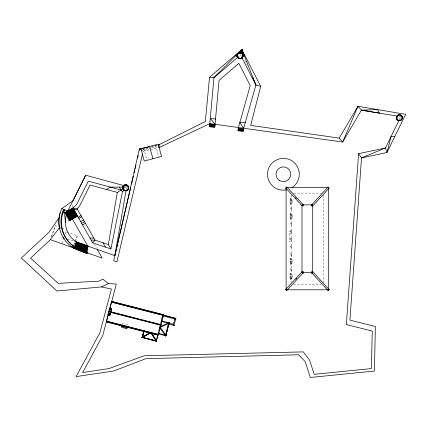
<?xml version="1.0" encoding="UTF-8"?>
<svg xmlns="http://www.w3.org/2000/svg" width="427" height="427" viewBox="0 0 427 427"><rect width="100%" height="100%" fill="white"/><g stroke="black" fill="none" stroke-linecap="round" stroke-linejoin="round"><path stroke-width="0.32" stroke-dasharray="2.13 1.6" d="M126.211 189.657L126.771 186.391L125.218 185.969M122.586 324.712L122.907 323.458L123.467 323.602M126.622 325.748L126.947 324.493L127.502 324.637L127.182 325.892M160.926 319.369L161.753 316.151M51.405 236.654L55.291 225.632L58.312 226.694M51.587 236.718L55.473 225.696M62.016 243.144L63.522 238.874M65.176 234.193L66.575 230.217M73.657 245.194L74.72 242.194M75.093 241.127L76.999 235.72M74.565 244.164L75.2 242.36M75.52 241.452L77.479 235.891L68.016 232.55M399.293 119.677L400.734 116.731L398.77 116.4M237.69 57.357L240.513 54.928L241.426 56.706M123.595 188.414L126.771 186.391M69.014 220.946L68.56 221.202L66.922 218.33M141.753 150.352L143.146 151.243L157.547 145.522M148.302 147.838L141.945 149.626L148.126 147.918M150.848 147.123L155.935 145.698M151.243 147.053L157.478 145.324M143.146 151.243L158.689 147.753M171.83 323.175L173.132 323.143M123.878 187.122L125.623 187.122M293.797 193.1L321.568 193.1M291.15 198.304L290.04 198.304L290.04 204.634L291.15 204.634M290.04 199.334L292.773 199.334L292.773 203.599L290.04 203.599M290.707 200.519L291.15 200.519M290.707 201.939L291.15 201.939M290.707 208.141L291.15 208.141M290.707 209.566L291.15 209.566M291.15 213.319L290.04 213.319L290.04 219.649L291.15 219.649M290.04 214.354L292.773 214.354L292.773 218.619L290.04 218.619M290.707 215.768L291.15 215.768M290.707 217.188L291.15 217.188M290.707 223.39L291.15 223.39M290.707 224.81L291.15 224.81M290.707 231.012L291.15 231.012M291.15 231.167L289.8 231.167L289.8 241.821L291.15 241.821M290.707 232.437L291.15 232.437M289.8 233.302L291.15 233.302M290.707 238.634L291.15 238.634M289.8 239.68L291.15 239.68M290.707 240.059L291.15 240.059M290.707 246.262L291.15 246.262M290.707 247.681L291.15 247.681M290.707 253.884L291.15 253.884M290.707 255.309L291.15 255.309M291.15 258.372L290.04 258.372L290.04 264.703L291.15 264.703M290.04 259.408L292.773 259.408L292.773 263.667L290.04 263.667M290.707 261.505L291.15 261.505M290.707 262.931L291.15 262.931M290.707 269.133L291.15 269.133M290.707 270.553L291.15 270.553M291.15 273.392L290.04 273.392L290.04 279.717L291.15 279.717M290.04 274.422L292.773 274.422L292.773 278.687L290.04 278.687M290.707 276.755L291.15 276.755M290.707 278.18L291.15 278.18M293.797 284.318L320.907 284.318M58.915 226.908L60.725 227.548M61.75 227.906L65.561 229.251M66.004 231.845L67.509 232.373M67.599 239.008L74.928 241.591M71.987 205.099L72.974 206.823M94.298 244.276L96.593 248.306M245.392 60.842L247.233 65.075M155.679 145.49L158.807 157.168M143.856 148.66L146.819 159.719M323.554 195.096L323.554 282.316M291.15 195.096L291.15 282.316M290.798 198.304L290.798 204.634M290.798 213.319L290.798 219.649M290.798 258.372L290.798 264.703M290.798 273.392L290.798 279.717M400.958 118.717A1.911 1.911 0 0 1 400.659 119.112M400.259 119.416A1.911 1.911 0 0 1 399.8 119.603M398.813 115.914A1.911 1.911 0 0 1 400.259 116.107M400.659 116.411A1.911 1.911 0 0 1 400.958 116.806M401.15 117.265A1.911 1.911 0 0 1 401.215 117.761M125.607 185.91A1.911 1.911 0 0 1 126.104 185.964M126.568 186.151A1.911 1.911 0 0 1 126.968 186.444M127.278 186.834A1.911 1.911 0 0 1 127.492 188.28M238.191 56.022A1.911 1.911 0 0 1 238.202 55.526M239.889 53.925A1.911 1.911 0 0 1 240.865 54.08M291.15 276.413L291.15 278.521L290.707 278.521L290.707 276.413L291.15 276.413M291.15 268.786L291.15 270.899L290.707 270.899L290.707 268.786L291.15 268.786M291.15 261.164L291.15 263.272L290.707 263.272L290.707 261.164L291.15 261.164M291.15 253.542L291.15 255.65L290.707 255.65L290.707 253.542L291.15 253.542M291.15 245.915L291.15 248.028L290.707 248.028L290.707 245.915L291.15 245.915M291.15 238.293L291.15 240.401L290.707 240.401L290.707 238.293L291.15 238.293M291.15 230.671L291.15 232.779L290.707 232.779L290.707 230.671L291.15 230.671M291.15 223.049L291.15 225.157L290.707 225.157L290.707 223.049L291.15 223.049M291.15 215.421L291.15 217.53L290.707 217.53L290.707 215.421L291.15 215.421M291.15 207.8L291.15 209.908L290.707 209.908L290.707 207.8L291.15 207.8M291.15 200.178L291.15 202.286L290.707 202.286L290.707 200.178L291.15 200.178M123.974 186.893L123.787 187.352A1.911 1.911 0 0 1 123.974 186.893M124.657 186.177L124.268 186.492A1.911 1.911 0 0 1 124.657 186.177"/><path stroke-width="0.64" d="M123.563 185.515L85.662 175.225L73.022 200.679L61.739 208.622C58.995 214.551 58.264 221.282 59.428 227.698L60.175 228.803M398.738 120.814L385.448 147.982L358.589 153.656L346.356 324.584L372.243 331.085L371.437 368.586L314.213 374.324L309.596 360.158L303.309 351.896L144.251 355.766L108.858 368.597L82.641 372.515L102.731 335.606L116.299 284.062L108.442 283.571L101.455 286.928L56.94 290.995L21.35 258.009L48.849 232.4L59.086 217.711M169.108 322.55L169.396 323.191L169.108 322.55L160.072 326.815M87.289 252.869L87.855 246.149L72.403 219.014M339.225 138.129L357.954 106.28L361.434 110.139L379.491 113.16L377.505 109.606L361.434 110.139L342.684 142.031L339.225 138.129L250.724 125.373L260.694 86.366L241.837 49.521L213.97 77.746L209.518 126.718L214.744 127.465L219.072 80.367L238.858 63.356L250.243 85.587L238.383 127.636L237.93 130.785L243.16 131.537L243.609 128.388L255.922 85.026L241.837 49.521L209.534 77.287L205.344 121.508L158.481 144.983M86.201 250.729L85.806 252.346M241.25 53.21L241.837 49.521L238.746 53.023M124.946 190.597L124.252 190.319L122.779 187.864A2.861 2.861 0 0 1 126.093 184.987A2.861 2.861 0 0 1 128.346 188.75A2.861 2.861 0 0 1 124.252 190.319L122.426 191.718L110.919 248.962L108.346 244.575L117.318 192.417L123.088 188.739M66.398 214.669A24.585 24.585 0 0 0 73.561 239.958L76.374 242.104L114.858 255.666L126.045 190.629M158.689 147.753L159.346 144.806M114.858 255.666L130.817 187.17M131.569 183.941L133.379 176.186M134.131 172.956L134.735 170.373M135.033 169.081L135.935 165.201M137.595 158.097L138.193 155.508M142.533 153.832L116.87 261.932L113.673 260.806L139.399 148.847L148.938 146.915M175.897 318.505L174.921 319.086L175.769 318.318M109.782 315.356L111.474 308.748M109.947 315.393L111.634 308.796L109.659 308.289L107.967 314.886L109.947 315.393L107.978 314.854M121.871 326.554L121.658 327.397L126.712 328.689L126.926 327.845M127.753 326.708L127.427 327.973L121.369 326.42M151.863 333.391L156.688 340.943L156.479 341.184L142.138 337.511L143.579 331.896L143.904 331.976M142.196 337.527L143.637 331.907M144.123 330.904L142.474 337.33L156.239 340.858L162.975 314.576M142.533 337.341L144.177 330.92M156.389 341.162L158.07 334.837M165.516 335.168L168.574 323.244L161.849 321.52M165.761 335.809L169.097 322.801M158.657 333.989L165.889 335.841L169.225 322.833L161.374 320.821M173.351 324.541L174.045 325.459L173.325 324.525L174.83 318.889M168.382 323.992L174.008 325.454L175.823 318.393L163.327 315.19L175.871 318.393L174.851 318.985L162.644 315.857M76.374 242.104L74.602 248.653L86.943 253.51L87.38 252.693L74.805 246.966A30.061 30.061 0 0 1 62.198 213.11L63.644 209.358L62.716 213.628A29.511 29.506 -15.7 0 0 74.805 246.966L87.38 252.693L74.608 247.084M50.541 239.099L50.338 239.67L30.6 258.148L58.2 283.331L98.696 281.196L102.928 279.162L108.442 283.571M285.823 188.11L286.832 186.994L302.722 204.239L303.464 204.239L303.464 205.809L302.129 205.809L285.823 188.11L286.832 186.994M329.1 289.527L312.815 271.769L311.48 271.769L311.48 273.339L312.222 273.339L328.112 290.584L329.1 289.527L328.112 290.584M312.222 273.339C313.797 268.62 311.619 276.418 312.222 271.769M74.309 246.726L76.417 241.399L77.009 241.634L74.666 247.548M75.259 247.783L77.367 242.461M75.851 248.018L78.194 242.104M76.679 247.66L78.552 242.931M77.031 248.487L79.374 242.573M77.623 248.722L79.732 243.395M80.559 243.038L78.216 248.957L78.808 249.192L80.916 243.865M80.58 249.891L82.923 243.977L83.516 244.212L81.173 250.126L81.765 250.361L84.108 244.447M84.701 244.682L82.358 250.596L82.95 250.83L85.293 244.911L85.88 245.146L83.543 251.065L85.907 251.999L88.25 246.085L87.658 245.851L85.315 251.765M84.13 251.295L86.473 245.381L87.065 245.616L84.722 251.53M165.697 336.017L166.252 335.59L165.697 336.017L159.826 327.925M85.662 175.225L67.824 210.975L61.739 208.622M75.76 248.808L76.289 247.82M260.694 86.366L255.922 85.026L242.029 57.891L242.584 56.94M242.856 56.465L243.886 54.693M160.146 327.557L160.104 327.274M59.428 227.698L50.338 239.67L72.814 247.591L72.072 246.486M110.919 248.962L92.76 242.878L94.97 240.118L77.052 208.659L72.937 208.061L76.668 204.48L88.309 181.139L121.06 190.031L122.426 191.718M238.287 58.051A2.861 2.861 0 0 1 238.207 53.663A2.861 2.861 0 0 1 242.541 54.352A2.861 2.861 0 0 1 241.116 58.499L238.287 58.051L238.885 57.309M149.658 332.932L141.791 337.229L141.86 337.538L151.083 332.708M238.864 52.98L241.837 49.521L242.659 54.213M238.832 53.007L241.837 49.521L242.579 54.571M312.174 204.293L328.064 187.047L328.422 187.336L329.073 188.163L312.767 205.862L311.432 205.862L311.432 204.293C312.863 203.562 313.108 208.253 312.174 204.293L312.174 205.862M285.775 289.41L302.081 271.716L303.416 271.716L303.416 273.28L302.674 273.28L286.784 290.531L285.775 289.41L286.784 290.531L286.784 289.581M295.81 279.258L296.696 278.303M209.534 77.287L213.97 77.746L219.126 72.633M77.052 208.659L79.353 206.454L90.049 185.014L117.318 192.417M242.029 57.891L242.312 57.624M213.97 77.746L237.69 57.357L237.391 56.492M169.161 323.394L173.527 324.408M151.067 333.055L156.293 341.221L156.688 340.943M173.447 324.509L174.008 325.454M159.928 327.648L160.221 327.301M106.595 189.508L110.337 187.122L122.864 187.122M165.452 335.729L166.007 335.382M78.157 217.226L81.007 215.598M78.83 218.41L81.685 216.788M80.634 221.576L83.484 219.953M81.626 223.321L84.482 221.698M82.55 224.944L85.405 223.321M142.138 337.511L150.768 332.798M159.292 147.47L209.967 123.568L342.684 142.031L357.954 106.28L405.65 114.335L386.974 152.508L361.525 157.883L358.589 153.656M160.274 327.482L169.37 323.191M140.947 148.777L158.252 144.145L161.55 156.431L144.241 161.07L140.883 148.543M245.29 122.469L239.771 122.469L243.609 128.388M394.772 136.576L391.031 136.576L386.974 152.508L385.448 147.982L361.525 157.883L349.916 320.122L375.365 326.516L374.41 371.052L310.344 377.479L305.156 361.573L298.612 354.784L145.911 358.632L113.812 370.978L76.054 376.614L99.918 332.772L111.436 289.031L101.455 286.928M303.25 204.864L311.454 204.864M90.017 238.052L93.791 238.052M91.191 240.118L94.97 240.118L108.346 244.575M303.25 272.554L311.454 272.554M327.936 289.8L286.101 289.8L286.101 187.618L328.603 187.618L328.603 289.8M215.694 119.021L210.41 118.519L215.192 124.316M209.876 124.198L215.107 124.946M238.293 128.265L243.518 129.018M209.785 124.828L215.016 125.575M238.202 128.895L243.427 129.648M209.694 125.458L214.925 126.205M238.111 129.525L243.337 130.278M209.604 126.088L214.834 126.835M238.02 130.155L243.251 130.908M73.503 209.054L77.618 209.652M361.439 110.129L396.875 116.08M111.57 301.51L163.605 314.854M111.447 301.996L162.826 315.169M111.42 302.102L162.794 315.275M109.654 308.315L111.628 308.822M109.776 308.507L111.426 308.934M109.392 309.335L111.378 309.805M109.525 309.49L111.169 309.943M109.323 309.596L110.31 309.847M110.983 311.811L161.091 324.659M160.381 324.696L161.038 324.862M108.821 311.55L161.011 324.968M108.805 311.619L110.78 312.126M160.328 324.904L160.984 325.075M110.182 312.27L160.931 325.283M110.289 314.053L108.309 313.546L110.278 314.085M108.426 313.776L110.086 314.16M108.228 313.877L110.214 314.347M108.17 314.779L109.819 315.201M158.775 333.439L166.028 335.302M106.531 321.157L157.91 334.33M106.504 321.259L157.883 334.432M106.382 321.744L157.76 334.917M142.49 337.271L156.458 341.12L142.154 337.453M397.462 117.265L396.544 117.019L397.281 119.784M87.38 252.693L74.805 246.966L73.241 247.916L69.19 244.836A31.134 31.134 0 0 1 60.122 212.806M86.943 253.51L73.241 247.916L75.333 247.281L74.602 248.653L73.241 247.916L102.181 258.116L97.249 249.459M141.289 150.053L139.399 148.847L139.399 150.341M156.293 341.221L151.35 333.215M235.763 55.675L237.69 57.357L237.412 56.85M62.198 213.11L62.716 213.628L64.306 209.614L65.4 222.494M62.913 237.06L64.263 238.496M71.912 246.635L72.814 247.591M295.367 197.68L296.253 198.635M328.064 187.047L329.073 188.163M160.322 327.44L166.231 335.579M165.372 335.131L165.889 335.841M102.966 242.68L105.538 247.068M72.937 208.061L92.76 242.878M72.595 208.259L77.175 216.297M72.142 208.515L76.721 216.558M71.688 208.776L76.268 216.815M71.234 209.033L75.814 217.071M70.781 209.289L75.36 217.332M70.327 209.55L74.906 217.589M69.873 209.806L74.453 217.85M69.42 210.063L73.999 218.106M68.971 210.324L73.545 218.362M68.517 210.58L73.092 218.624M68.064 210.842L72.638 218.88M67.61 211.098L72.184 219.136M67.156 211.354L71.736 219.398M66.703 211.616L71.282 219.654M66.249 211.872L70.829 219.916M65.795 212.128L70.375 220.172M65.342 212.39L69.921 220.428M119.432 187.122L121.06 190.031M141.791 337.229L142.01 337.661M252.763 77.773L255.922 85.026M236.761 54.661L237.241 56.06M149.599 146.461L152.893 158.753M302.081 271.716L302.674 273.28L302.674 271.716M142.575 336.93L142.65 337.373M312.713 205.526L312.713 271.887M301.99 204.864L301.99 272.554M286.506 189.85A15.906 15.906 0 0 1 267.798 171.067A15.906 15.906 0 0 1 292.367 161.128A15.906 15.906 0 0 1 291.988 187.629M302.14 205.739L302.722 204.239L302.14 205.739M241.837 49.521L240.956 53.119L240.534 52.996L241.837 49.521L242.403 54.144L241.89 53.599L241.837 49.521L239.061 53.151L239.787 52.975L241.837 49.521M111.596 301.409L106.355 321.851L158.39 335.19L163.632 314.747L111.596 301.409M81.744 243.507L79.401 249.421L79.993 249.656L82.331 243.742L81.744 243.507M73.049 207.997L64.888 212.646L69.468 220.69L77.629 216.041L73.049 207.997M279.301 180.375A7.36 7.36 0 0 0 290.728 174.723A7.36 7.36 0 0 0 280.117 167.651A7.36 7.36 0 0 0 279.301 180.375M397.959 120.206A2.861 2.861 0 0 0 402.25 117.724A2.861 2.861 0 0 0 397.959 115.247A2.861 2.861 0 0 0 397.959 120.206M397.195 119.918A3.096 3.096 0 0 0 402.378 118.53A3.096 3.096 0 0 0 398.588 114.735A3.096 3.096 0 0 0 397.195 119.918M398.076 120.046A2.706 2.706 0 0 0 402.133 117.703A2.706 2.706 0 0 0 398.076 115.359A2.706 2.706 0 0 0 398.076 120.046M123.718 189.818A2.861 2.861 0 0 0 128.484 188.456A2.861 2.861 0 0 0 124.924 185.008A2.861 2.861 0 0 0 123.718 189.818M123.552 189.988A3.096 3.096 0 0 0 128.714 188.515A3.096 3.096 0 0 0 124.855 184.784A3.096 3.096 0 0 0 123.552 189.988M123.862 189.668A2.706 2.706 0 0 0 128.362 188.382A2.706 2.706 0 0 0 124.999 185.126A2.706 2.706 0 0 0 123.862 189.668M238.287 57.96A2.861 2.861 0 0 0 242.915 56.183A2.861 2.861 0 0 0 239.061 53.065A2.861 2.861 0 0 0 238.287 57.96M238.138 58.141A3.096 3.096 0 0 0 243.15 56.22A3.096 3.096 0 0 0 238.976 52.847A3.096 3.096 0 0 0 238.138 58.141M238.383 57.789A2.706 2.706 0 0 0 242.755 56.113A2.706 2.706 0 0 0 239.115 53.167A2.706 2.706 0 0 0 238.383 57.789"/></g></svg>
